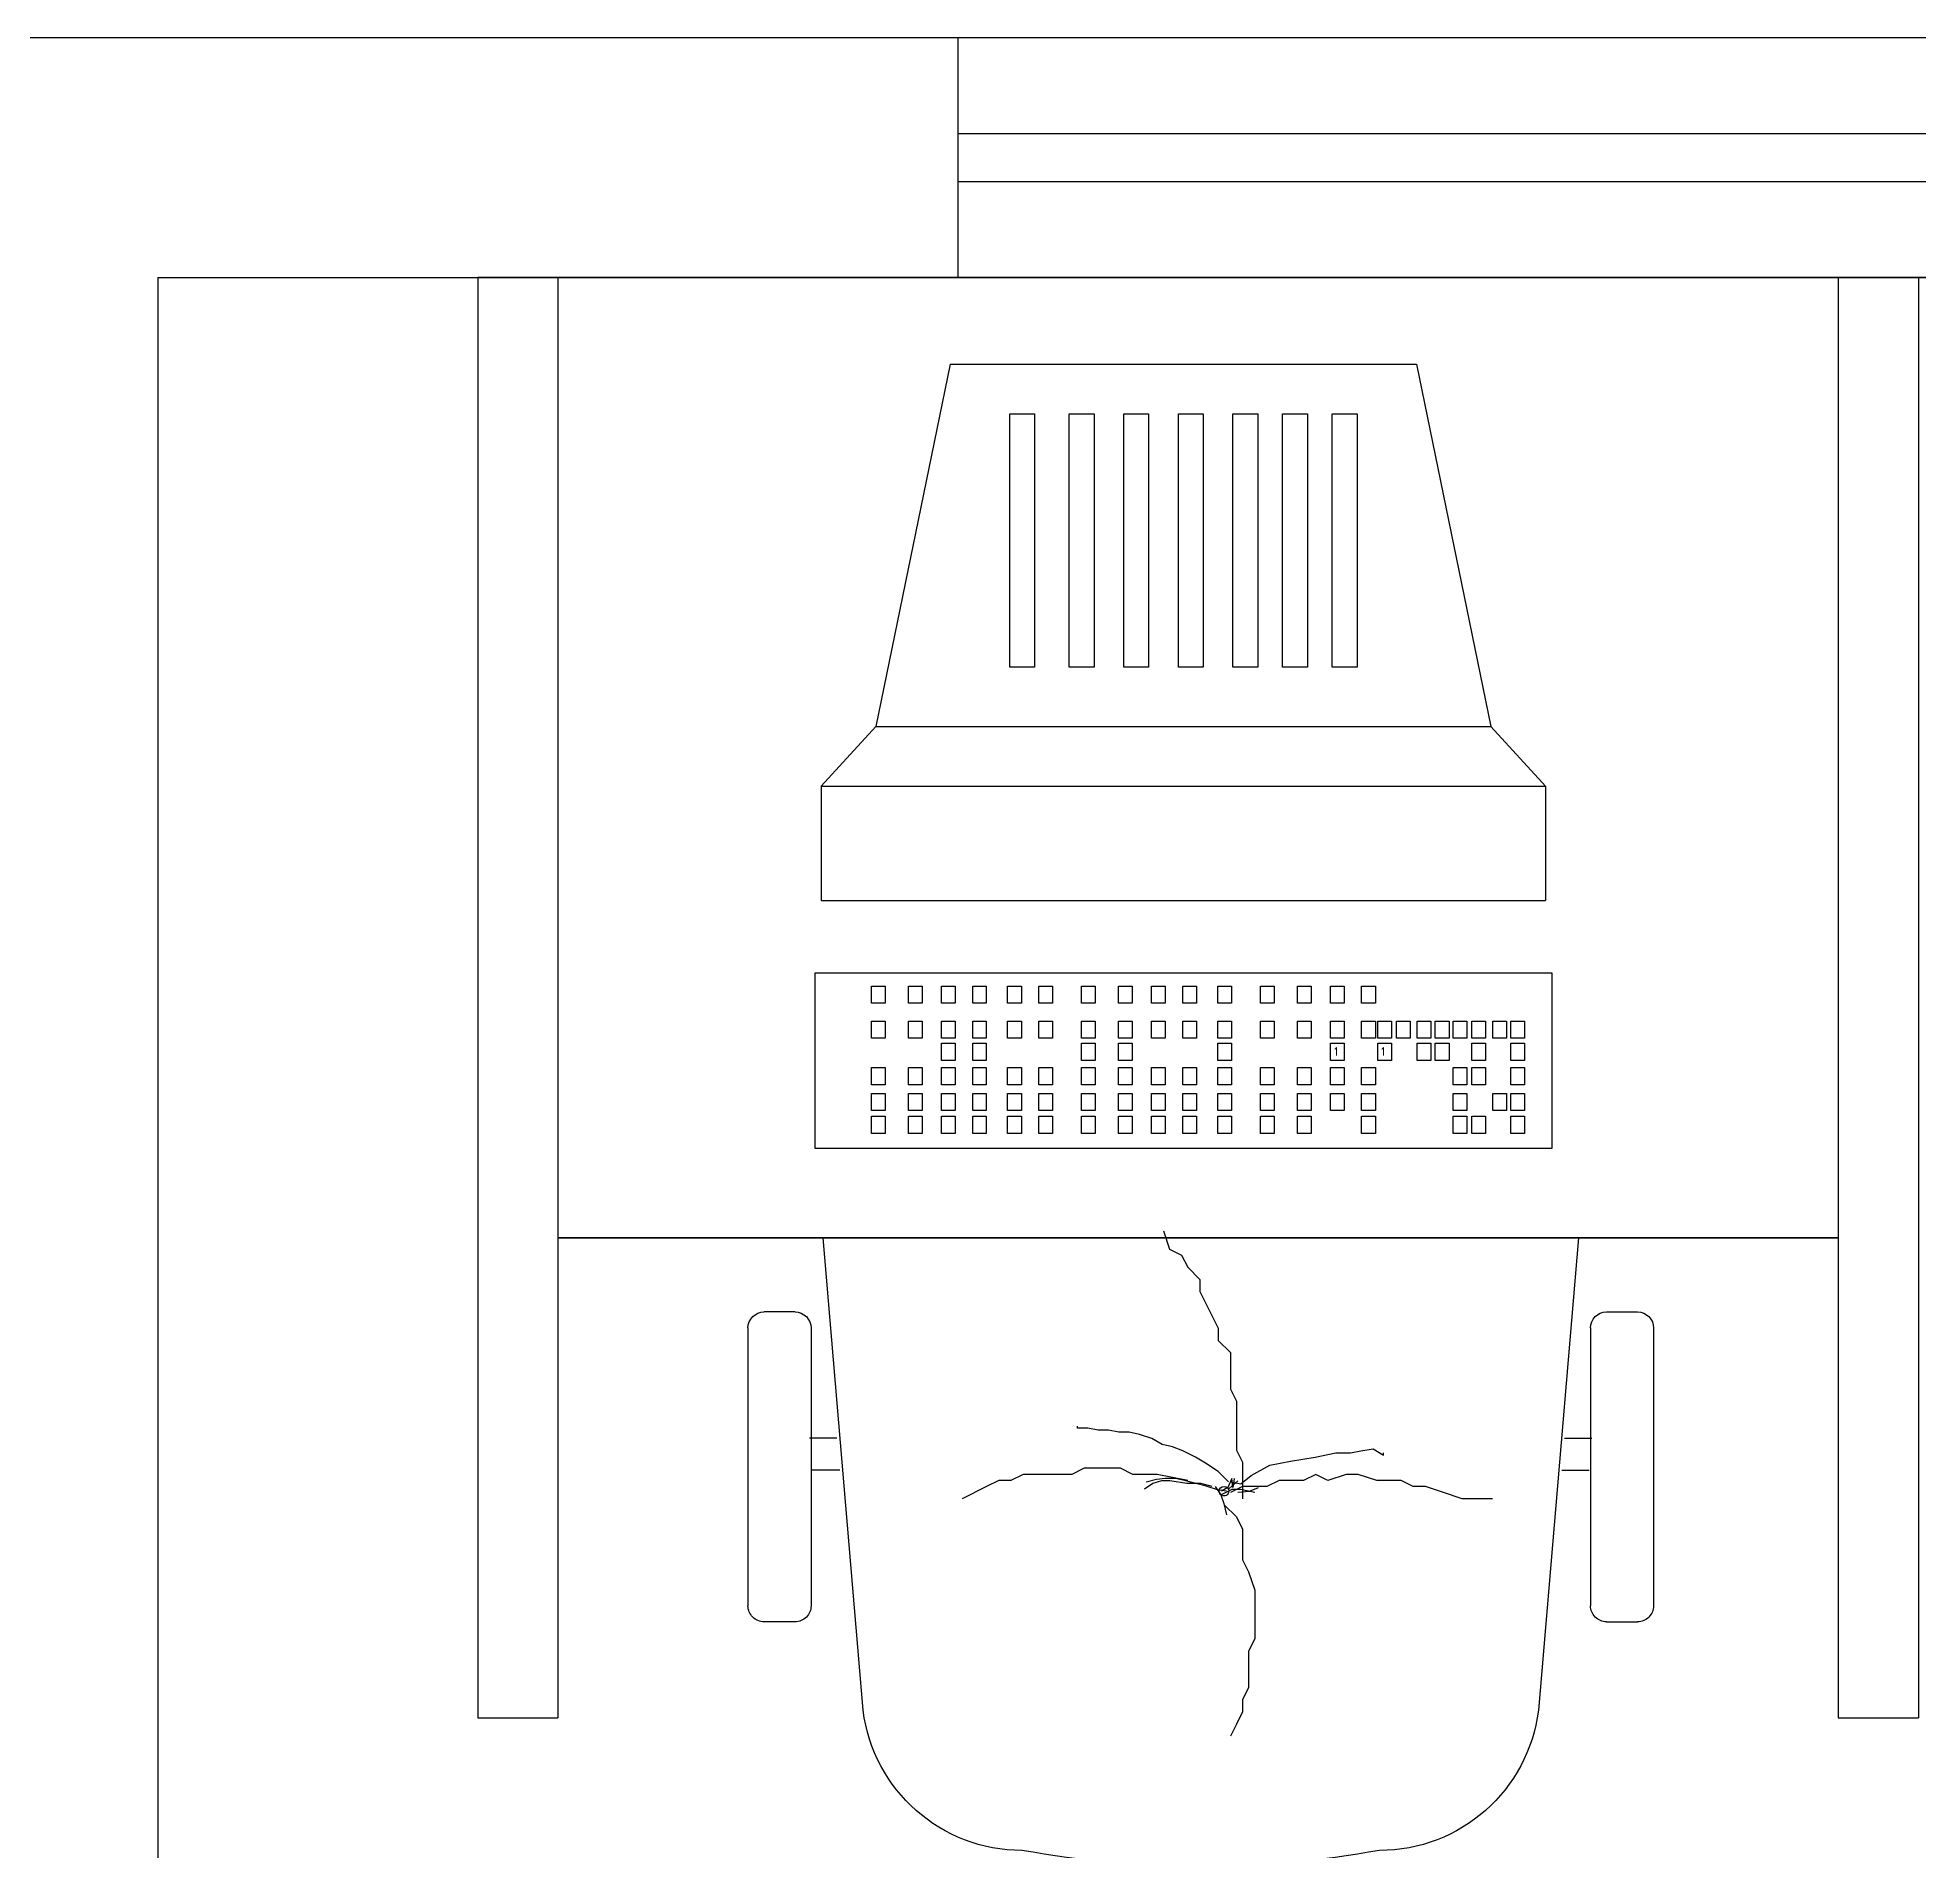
# Model space of a CAD drawing. Header units: metres. Extents: x 114 to 241, y 266 to 640.
# Drawn here: x 128.184 to 129.359, y 281.229 to 282.362 of the extents above; entities that cross this region are included whole.
import ezdxf

# ---------------------------------------------------------------- set-up
doc = ezdxf.new("R2010")
doc.units = ezdxf.units.M
doc.layers.add('Carimbo', color=7, linetype='Continuous')
doc.styles.add('ROMANS', font='romans')

msp = doc.modelspace()

# ---------------------------------------------------------------- linework, layer by layer
at = {"layer": 'Carimbo'}
for p, q in [((115.4094, 282.3616), (131.4094, 282.3616)), ((128.7594, 282.3616), (130.7594, 282.3616)), ((128.7594, 282.3616), (128.7594, 282.2116)), ((128.7594, 282.3016), (130.7594, 282.3016)), ((128.7594, 282.2716), (130.7594, 282.2716)), ((128.2594, 282.2116), (131.2594, 282.2116)), ((128.2594, 282.2116), (128.2594, 277.1116)), ((131.0094, 282.2116), (128.4594, 282.2116)), ((128.4594, 282.2116), (128.4594, 281.3116)), ((128.5094, 282.2116), (128.5094, 281.3116)), ((128.7594, 282.2116), (130.7594, 282.2116)), ((129.3094, 282.2114, -0.5334), (129.3094, 281.3116)), ((129.3594, 282.2116, -0.5334), (129.3594, 281.3116, -0.5334)), ((128.7545, 282.1575), (128.708, 281.9311)), ((128.7545, 282.1575), (129.0459, 282.1575)), ((129.0459, 282.1575), (129.0924, 281.9311)), ((128.7917, 281.9683), (128.7917, 282.1265)), ((128.7917, 282.1265), (128.8072, 282.1265)), ((128.8072, 282.1265), (128.8072, 281.9683)), ((128.8289, 281.9683), (128.8289, 282.1265)), ((128.8289, 282.1265), (128.8444, 282.1265)), ((128.8444, 282.1265), (128.8444, 281.9683)), ((128.863, 281.9683), (128.863, 282.1265)), ((128.863, 282.1265), (128.8785, 282.1265)), ((128.8785, 282.1265), (128.8785, 281.9683)), ((128.8971, 281.9683), (128.8971, 282.1265)), ((128.8971, 282.1265), (128.9126, 282.1265)), ((128.9126, 282.1265), (128.9126, 281.9683)), ((128.9312, 281.9683), (128.9312, 282.1265)), ((128.9312, 282.1265), (128.9467, 282.1265)), ((128.9467, 282.1265), (128.9467, 281.9683)), ((128.9622, 281.9683), (128.9622, 282.1265)), ((128.9622, 282.1265), (128.9777, 282.1265)), ((128.9777, 282.1265), (128.9777, 281.9683)), ((128.9932, 281.9683), (128.9932, 282.1265)), ((128.9932, 282.1265), (129.0087, 282.1265)), ((129.0087, 282.1265), (129.0087, 281.9683)), ((128.8072, 281.9683), (128.7917, 281.9683)), ((128.8444, 281.9683), (128.8289, 281.9683)), ((128.8785, 281.9683), (128.863, 281.9683)), ((128.9126, 281.9683), (128.8971, 281.9683)), ((128.9467, 281.9683), (128.9312, 281.9683)), ((128.9777, 281.9683), (128.9622, 281.9683)), ((129.0087, 281.9683), (128.9932, 281.9683)), ((128.708, 281.9311), (128.6739, 281.8939)), ((128.708, 281.9311), (129.0924, 281.9311)), ((129.0924, 281.9311), (129.1265, 281.8939)), ((128.6739, 281.8939), (128.6739, 281.8225)), ((128.6739, 281.8939), (129.1265, 281.8939)), ((129.1265, 281.8939), (129.1265, 281.8225)), ((128.6739, 281.8225), (129.1265, 281.8225)), ((128.67, 281.7769), (128.67, 281.6677)), ((129.1306, 281.7769), (128.67, 281.7769)), ((129.1306, 281.6677), (129.1306, 281.7769)), ((128.7054, 281.7582), (128.7054, 281.7689)), ((128.7054, 281.7689), (128.7139, 281.7689)), ((128.7139, 281.7689), (128.7139, 281.7582)), ((128.7285, 281.7582), (128.7285, 281.7689)), ((128.7285, 281.7689), (128.737, 281.7689)), ((128.737, 281.7689), (128.737, 281.7582)), ((128.7491, 281.7582), (128.7491, 281.7689)), ((128.7491, 281.7689), (128.7577, 281.7689)), ((128.7577, 281.7689), (128.7577, 281.7582)), ((128.7686, 281.7582), (128.7686, 281.7689)), ((128.7686, 281.7689), (128.7771, 281.7689)), ((128.7771, 281.7689), (128.7771, 281.7582)), ((128.7904, 281.7582), (128.7904, 281.7689)), ((128.7904, 281.7689), (128.799, 281.7689)), ((128.799, 281.7689), (128.799, 281.7582)), ((128.8099, 281.7582), (128.8099, 281.7689)), ((128.8099, 281.7689), (128.8185, 281.7689)), ((128.8185, 281.7689), (128.8185, 281.7582)), ((128.8366, 281.7582), (128.8366, 281.7689)), ((128.8366, 281.7689), (128.8452, 281.7689)), ((128.8452, 281.7689), (128.8452, 281.7582)), ((128.8597, 281.7582), (128.8597, 281.7689)), ((128.8597, 281.7689), (128.8683, 281.7689)), ((128.8683, 281.7689), (128.8683, 281.7582)), ((128.8804, 281.7582), (128.8804, 281.7689)), ((128.8804, 281.7689), (128.8889, 281.7689)), ((128.8889, 281.7689), (128.8889, 281.7582)), ((128.8998, 281.7582), (128.8998, 281.7689)), ((128.8998, 281.7689), (128.9084, 281.7689)), ((128.9084, 281.7689), (128.9084, 281.7582)), ((128.9217, 281.7582), (128.9217, 281.7689)), ((128.9217, 281.7689), (128.9303, 281.7689)), ((128.9303, 281.7689), (128.9303, 281.7582)), ((128.9484, 281.7582), (128.9484, 281.7689)), ((128.9484, 281.7689), (128.957, 281.7689)), ((128.957, 281.7689), (128.957, 281.7582)), ((128.9715, 281.7582), (128.9715, 281.7689)), ((128.9715, 281.7689), (128.9801, 281.7689)), ((128.9801, 281.7689), (128.9801, 281.7582)), ((128.9922, 281.7582), (128.9922, 281.7689)), ((128.9922, 281.7689), (129.0007, 281.7689)), ((129.0007, 281.7689), (129.0007, 281.7582)), ((129.0116, 281.7582), (129.0116, 281.7689)), ((129.0116, 281.7689), (129.0202, 281.7689)), ((129.0202, 281.7689), (129.0202, 281.7582)), ((128.7139, 281.7582), (128.7054, 281.7582)), ((128.7054, 281.7363), (128.7054, 281.7471)), ((128.7054, 281.7471), (128.7139, 281.7471)), ((128.7139, 281.7471), (128.7139, 281.7363)), ((128.737, 281.7582), (128.7285, 281.7582)), ((128.7285, 281.7363), (128.7285, 281.7471)), ((128.7285, 281.7471), (128.737, 281.7471)), ((128.737, 281.7471), (128.737, 281.7363)), ((128.7577, 281.7582), (128.7491, 281.7582)), ((128.7491, 281.7363), (128.7491, 281.7471)), ((128.7491, 281.7471), (128.7577, 281.7471)), ((128.7577, 281.7471), (128.7577, 281.7363)), ((128.7771, 281.7582), (128.7686, 281.7582)), ((128.7686, 281.7363), (128.7686, 281.7471)), ((128.7686, 281.7471), (128.7771, 281.7471)), ((128.7771, 281.7471), (128.7771, 281.7363)), ((128.799, 281.7582), (128.7904, 281.7582)), ((128.7904, 281.7363), (128.7904, 281.7471)), ((128.7904, 281.7471), (128.799, 281.7471)), ((128.799, 281.7471), (128.799, 281.7363)), ((128.8185, 281.7582), (128.8099, 281.7582)), ((128.8099, 281.7363), (128.8099, 281.7471)), ((128.8099, 281.7471), (128.8185, 281.7471)), ((128.8185, 281.7471), (128.8185, 281.7363)), ((128.8452, 281.7582), (128.8366, 281.7582)), ((128.8366, 281.7363), (128.8366, 281.7471)), ((128.8366, 281.7471), (128.8452, 281.7471)), ((128.8452, 281.7471), (128.8452, 281.7363)), ((128.8683, 281.7582), (128.8597, 281.7582)), ((128.8597, 281.7363), (128.8597, 281.7471)), ((128.8597, 281.7471), (128.8683, 281.7471)), ((128.8683, 281.7471), (128.8683, 281.7363)), ((128.8889, 281.7582), (128.8804, 281.7582)), ((128.8804, 281.7363), (128.8804, 281.7471)), ((128.8804, 281.7471), (128.8889, 281.7471)), ((128.8889, 281.7471), (128.8889, 281.7363)), ((128.9084, 281.7582), (128.8998, 281.7582)), ((128.8998, 281.7363), (128.8998, 281.7471)), ((128.8998, 281.7471), (128.9084, 281.7471)), ((128.9084, 281.7471), (128.9084, 281.7363)), ((128.9303, 281.7582), (128.9217, 281.7582)), ((128.9217, 281.7363), (128.9217, 281.7471)), ((128.9217, 281.7471), (128.9303, 281.7471)), ((128.9303, 281.7471), (128.9303, 281.7363)), ((128.957, 281.7582), (128.9484, 281.7582)), ((128.9484, 281.7363), (128.9484, 281.7471)), ((128.9484, 281.7471), (128.957, 281.7471)), ((128.957, 281.7471), (128.957, 281.7363)), ((128.9801, 281.7582), (128.9715, 281.7582)), ((128.9715, 281.7363), (128.9715, 281.7471)), ((128.9715, 281.7471), (128.9801, 281.7471)), ((128.9801, 281.7471), (128.9801, 281.7363)), ((129.0007, 281.7582), (128.9922, 281.7582)), ((128.9922, 281.7363), (128.9922, 281.7471)), ((128.9922, 281.7471), (129.0007, 281.7471)), ((129.0007, 281.7471), (129.0007, 281.7363)), ((129.0202, 281.7582), (129.0116, 281.7582)), ((129.0116, 281.7363), (129.0116, 281.7471)), ((129.0116, 281.7471), (129.0202, 281.7471)), ((129.0202, 281.7471), (129.0202, 281.7363)), ((129.0216, 281.7363), (129.0216, 281.7471)), ((129.0216, 281.7471), (129.0302, 281.7471)), ((129.0302, 281.7471), (129.0302, 281.7363)), ((129.0333, 281.7363), (129.0333, 281.7471)), ((129.0333, 281.7471), (129.0419, 281.7471)), ((129.0419, 281.7471), (129.0419, 281.7363)), ((129.0463, 281.7363), (129.0463, 281.7471)), ((129.0463, 281.7471), (129.0549, 281.7471)), ((129.0549, 281.7471), (129.0549, 281.7363)), ((129.0576, 281.7363), (129.0576, 281.7471)), ((129.0576, 281.7471), (129.0662, 281.7471)), ((129.0662, 281.7471), (129.0662, 281.7363)), ((129.0687, 281.7363), (129.0687, 281.7471)), ((129.0687, 281.7471), (129.0773, 281.7471)), ((129.0773, 281.7471), (129.0773, 281.7363)), ((129.0804, 281.7363), (129.0804, 281.7471)), ((129.0804, 281.7471), (129.089, 281.7471)), ((129.089, 281.7471), (129.089, 281.7363)), ((129.0935, 281.7363), (129.0935, 281.7471)), ((129.0935, 281.7471), (129.102, 281.7471)), ((129.102, 281.7471), (129.102, 281.7363)), ((129.1047, 281.7363), (129.1047, 281.7471)), ((129.1047, 281.7471), (129.1133, 281.7471)), ((129.1133, 281.7471), (129.1133, 281.7363)), ((128.7139, 281.7363), (128.7054, 281.7363)), ((128.737, 281.7363), (128.7285, 281.7363)), ((128.7577, 281.7363), (128.7491, 281.7363)), ((128.7771, 281.7363), (128.7686, 281.7363)), ((128.799, 281.7363), (128.7904, 281.7363)), ((128.8185, 281.7363), (128.8099, 281.7363)), ((128.8452, 281.7363), (128.8366, 281.7363)), ((128.8683, 281.7363), (128.8597, 281.7363)), ((128.8889, 281.7363), (128.8804, 281.7363)), ((128.9084, 281.7363), (128.8998, 281.7363)), ((128.9303, 281.7363), (128.9217, 281.7363)), ((128.957, 281.7363), (128.9484, 281.7363)), ((128.9801, 281.7363), (128.9715, 281.7363)), ((129.0007, 281.7363), (128.9922, 281.7363)), ((129.0202, 281.7363), (129.0116, 281.7363)), ((129.0302, 281.7363), (129.0216, 281.7363)), ((129.0419, 281.7363), (129.0333, 281.7363)), ((129.0549, 281.7363), (129.0463, 281.7363)), ((129.0662, 281.7363), (129.0576, 281.7363)), ((129.0773, 281.7363), (129.0687, 281.7363)), ((129.089, 281.7363), (129.0804, 281.7363)), ((129.102, 281.7363), (129.0935, 281.7363)), ((129.1133, 281.7363), (129.1047, 281.7363)), ((128.7491, 281.7225), (128.7491, 281.7332)), ((128.7491, 281.7332), (128.7577, 281.7332)), ((128.7577, 281.7332), (128.7577, 281.7225)), ((128.7686, 281.7225), (128.7686, 281.7332)), ((128.7686, 281.7332), (128.7771, 281.7332)), ((128.7771, 281.7332), (128.7771, 281.7225)), ((128.8366, 281.7225), (128.8366, 281.7332)), ((128.8366, 281.7332), (128.8452, 281.7332)), ((128.8452, 281.7332), (128.8452, 281.7225)), ((128.8597, 281.7225), (128.8597, 281.7332)), ((128.8597, 281.7332), (128.8683, 281.7332)), ((128.8683, 281.7332), (128.8683, 281.7225)), ((128.9217, 281.7225), (128.9217, 281.7332)), ((128.9217, 281.7332), (128.9303, 281.7332)), ((128.9303, 281.7332), (128.9303, 281.7225)), ((128.9922, 281.7225), (128.9922, 281.7332)), ((128.9922, 281.7332), (129.0007, 281.7332)), ((129.0007, 281.7332), (129.0007, 281.7225)), ((129.0216, 281.7225), (129.0216, 281.7332)), ((129.0216, 281.7332), (129.0302, 281.7332)), ((129.0302, 281.7332), (129.0302, 281.7225)), ((129.0463, 281.7225), (129.0463, 281.7332)), ((129.0463, 281.7332), (129.0549, 281.7332)), ((129.0549, 281.7332), (129.0549, 281.7225)), ((129.0576, 281.7225), (129.0576, 281.7332)), ((129.0576, 281.7332), (129.0662, 281.7332)), ((129.0662, 281.7332), (129.0662, 281.7225)), ((129.0804, 281.7225), (129.0804, 281.7332)), ((129.0804, 281.7332), (129.089, 281.7332)), ((129.089, 281.7332), (129.089, 281.7225)), ((129.1047, 281.7225), (129.1047, 281.7332)), ((129.1047, 281.7332), (129.1133, 281.7332)), ((129.1133, 281.7332), (129.1133, 281.7225)), ((128.7054, 281.7073), (128.7054, 281.718)), ((128.7054, 281.718), (128.7139, 281.718)), ((128.7139, 281.718), (128.7139, 281.7073)), ((128.7285, 281.7073), (128.7285, 281.718)), ((128.7285, 281.718), (128.737, 281.718)), ((128.737, 281.718), (128.737, 281.7073)), ((128.7577, 281.7225), (128.7491, 281.7225)), ((128.7491, 281.7073), (128.7491, 281.718)), ((128.7491, 281.718), (128.7577, 281.718)), ((128.7577, 281.718), (128.7577, 281.7073)), ((128.7771, 281.7225), (128.7686, 281.7225)), ((128.7686, 281.7073), (128.7686, 281.718)), ((128.7686, 281.718), (128.7771, 281.718)), ((128.7771, 281.718), (128.7771, 281.7073)), ((128.7904, 281.7073), (128.7904, 281.718)), ((128.7904, 281.718), (128.799, 281.718)), ((128.799, 281.718), (128.799, 281.7073)), ((128.8099, 281.7073), (128.8099, 281.718)), ((128.8099, 281.718), (128.8185, 281.718)), ((128.8185, 281.718), (128.8185, 281.7073)), ((128.8452, 281.7225), (128.8366, 281.7225)), ((128.8366, 281.7073), (128.8366, 281.718)), ((128.8366, 281.718), (128.8452, 281.718)), ((128.8452, 281.718), (128.8452, 281.7073)), ((128.8683, 281.7225), (128.8597, 281.7225)), ((128.8597, 281.7073), (128.8597, 281.718)), ((128.8597, 281.718), (128.8683, 281.718)), ((128.8683, 281.718), (128.8683, 281.7073)), ((128.8804, 281.7073), (128.8804, 281.718)), ((128.8804, 281.718), (128.8889, 281.718)), ((128.8889, 281.718), (128.8889, 281.7073)), ((128.8998, 281.7073), (128.8998, 281.718)), ((128.8998, 281.718), (128.9084, 281.718)), ((128.9084, 281.718), (128.9084, 281.7073)), ((128.9303, 281.7225), (128.9217, 281.7225)), ((128.9217, 281.7073), (128.9217, 281.718)), ((128.9217, 281.718), (128.9303, 281.718)), ((128.9303, 281.718), (128.9303, 281.7073)), ((128.9484, 281.7073), (128.9484, 281.718)), ((128.9484, 281.718), (128.957, 281.718)), ((128.957, 281.718), (128.957, 281.7073)), ((128.9715, 281.7073), (128.9715, 281.718)), ((128.9715, 281.718), (128.9801, 281.718)), ((128.9801, 281.718), (128.9801, 281.7073)), ((129.0007, 281.7225), (128.9922, 281.7225)), ((128.9922, 281.7073), (128.9922, 281.718)), ((128.9922, 281.718), (129.0007, 281.718)), ((129.0007, 281.718), (129.0007, 281.7073)), ((129.0116, 281.7073), (129.0116, 281.718)), ((129.0116, 281.718), (129.0202, 281.718)), ((129.0202, 281.718), (129.0202, 281.7073)), ((129.0302, 281.7225), (129.0216, 281.7225)), ((129.0549, 281.7225), (129.0463, 281.7225)), ((129.0662, 281.7225), (129.0576, 281.7225)), ((129.0687, 281.7073), (129.0687, 281.718)), ((129.0687, 281.718), (129.0773, 281.718)), ((129.0773, 281.718), (129.0773, 281.7073)), ((129.089, 281.7225), (129.0804, 281.7225)), ((129.0804, 281.7073), (129.0804, 281.718)), ((129.0804, 281.718), (129.089, 281.718)), ((129.089, 281.718), (129.089, 281.7073)), ((129.1133, 281.7225), (129.1047, 281.7225)), ((129.1047, 281.7073), (129.1047, 281.718)), ((129.1047, 281.718), (129.1133, 281.718)), ((129.1133, 281.718), (129.1133, 281.7073)), ((128.7139, 281.7073), (128.7054, 281.7073)), ((128.7054, 281.6912), (128.7054, 281.7019)), ((128.7054, 281.7019), (128.7139, 281.7019)), ((128.7139, 281.7019), (128.7139, 281.6912)), ((128.737, 281.7073), (128.7285, 281.7073)), ((128.7285, 281.6912), (128.7285, 281.7019)), ((128.7285, 281.7019), (128.737, 281.7019)), ((128.737, 281.7019), (128.737, 281.6912)), ((128.7577, 281.7073), (128.7491, 281.7073)), ((128.7491, 281.6912), (128.7491, 281.7019)), ((128.7491, 281.7019), (128.7577, 281.7019)), ((128.7577, 281.7019), (128.7577, 281.6912)), ((128.7771, 281.7073), (128.7686, 281.7073)), ((128.7686, 281.6912), (128.7686, 281.7019)), ((128.7686, 281.7019), (128.7771, 281.7019)), ((128.7771, 281.7019), (128.7771, 281.6912)), ((128.799, 281.7073), (128.7904, 281.7073)), ((128.7904, 281.6912), (128.7904, 281.7019)), ((128.7904, 281.7019), (128.799, 281.7019)), ((128.799, 281.7019), (128.799, 281.6912)), ((128.8185, 281.7073), (128.8099, 281.7073)), ((128.8099, 281.6912), (128.8099, 281.7019)), ((128.8099, 281.7019), (128.8185, 281.7019)), ((128.8185, 281.7019), (128.8185, 281.6912)), ((128.8452, 281.7073), (128.8366, 281.7073)), ((128.8366, 281.6912), (128.8366, 281.7019)), ((128.8366, 281.7019), (128.8452, 281.7019)), ((128.8452, 281.7019), (128.8452, 281.6912)), ((128.8683, 281.7073), (128.8597, 281.7073)), ((128.8597, 281.6912), (128.8597, 281.7019)), ((128.8597, 281.7019), (128.8683, 281.7019)), ((128.8683, 281.7019), (128.8683, 281.6912)), ((128.8889, 281.7073), (128.8804, 281.7073)), ((128.8804, 281.6912), (128.8804, 281.7019)), ((128.8804, 281.7019), (128.8889, 281.7019)), ((128.8889, 281.7019), (128.8889, 281.6912)), ((128.9084, 281.7073), (128.8998, 281.7073)), ((128.8998, 281.6912), (128.8998, 281.7019)), ((128.8998, 281.7019), (128.9084, 281.7019)), ((128.9084, 281.7019), (128.9084, 281.6912)), ((128.9303, 281.7073), (128.9217, 281.7073)), ((128.9217, 281.6912), (128.9217, 281.7019)), ((128.9217, 281.7019), (128.9303, 281.7019)), ((128.9303, 281.7019), (128.9303, 281.6912)), ((128.957, 281.7073), (128.9484, 281.7073)), ((128.9484, 281.6912), (128.9484, 281.7019)), ((128.9484, 281.7019), (128.957, 281.7019)), ((128.957, 281.7019), (128.957, 281.6912)), ((128.9801, 281.7073), (128.9715, 281.7073)), ((128.9715, 281.6912), (128.9715, 281.7019)), ((128.9715, 281.7019), (128.9801, 281.7019)), ((128.9801, 281.7019), (128.9801, 281.6912)), ((129.0007, 281.7073), (128.9922, 281.7073)), ((128.9922, 281.6912), (128.9922, 281.7019)), ((128.9922, 281.7019), (129.0007, 281.7019)), ((129.0007, 281.7019), (129.0007, 281.6912)), ((129.0202, 281.7073), (129.0116, 281.7073)), ((129.0116, 281.6912), (129.0116, 281.7019)), ((129.0116, 281.7019), (129.0202, 281.7019)), ((129.0202, 281.7019), (129.0202, 281.6912)), ((129.0773, 281.7073), (129.0687, 281.7073)), ((129.0687, 281.6912), (129.0687, 281.7019)), ((129.0687, 281.7019), (129.0773, 281.7019)), ((129.0773, 281.7019), (129.0773, 281.6912)), ((129.089, 281.7073), (129.0804, 281.7073)), ((129.0935, 281.6912), (129.0935, 281.7019)), ((129.0935, 281.7019), (129.102, 281.7019)), ((129.102, 281.7019), (129.102, 281.6912)), ((129.1133, 281.7073), (129.1047, 281.7073)), ((129.1047, 281.6912), (129.1047, 281.7019)), ((129.1047, 281.7019), (129.1133, 281.7019)), ((129.1133, 281.7019), (129.1133, 281.6912)), ((128.7139, 281.6912), (128.7054, 281.6912)), ((128.737, 281.6912), (128.7285, 281.6912)), ((128.7577, 281.6912), (128.7491, 281.6912)), ((128.7771, 281.6912), (128.7686, 281.6912)), ((128.799, 281.6912), (128.7904, 281.6912)), ((128.8185, 281.6912), (128.8099, 281.6912)), ((128.8452, 281.6912), (128.8366, 281.6912)), ((128.8683, 281.6912), (128.8597, 281.6912)), ((128.8889, 281.6912), (128.8804, 281.6912)), ((128.9084, 281.6912), (128.8998, 281.6912)), ((128.9303, 281.6912), (128.9217, 281.6912)), ((128.957, 281.6912), (128.9484, 281.6912)), ((128.9801, 281.6912), (128.9715, 281.6912)), ((129.0007, 281.6912), (128.9922, 281.6912)), ((129.0202, 281.6912), (129.0116, 281.6912)), ((129.0773, 281.6912), (129.0687, 281.6912)), ((129.102, 281.6912), (129.0935, 281.6912)), ((129.1133, 281.6912), (129.1047, 281.6912)), ((128.7054, 281.6769), (128.7054, 281.6876)), ((128.7054, 281.6876), (128.7139, 281.6876)), ((128.7139, 281.6769), (128.7054, 281.6769)), ((128.7139, 281.6876), (128.7139, 281.6769)), ((128.7285, 281.6769), (128.7285, 281.6876)), ((128.7285, 281.6876), (128.737, 281.6876)), ((128.737, 281.6769), (128.7285, 281.6769)), ((128.737, 281.6876), (128.737, 281.6769)), ((128.7491, 281.6769), (128.7491, 281.6876)), ((128.7491, 281.6876), (128.7577, 281.6876)), ((128.7577, 281.6769), (128.7491, 281.6769)), ((128.7577, 281.6876), (128.7577, 281.6769)), ((128.7686, 281.6769), (128.7686, 281.6876)), ((128.7686, 281.6876), (128.7771, 281.6876)), ((128.7771, 281.6769), (128.7686, 281.6769)), ((128.7771, 281.6876), (128.7771, 281.6769)), ((128.7904, 281.6769), (128.7904, 281.6876)), ((128.7904, 281.6876), (128.799, 281.6876)), ((128.799, 281.6769), (128.7904, 281.6769)), ((128.799, 281.6876), (128.799, 281.6769)), ((128.8099, 281.6769), (128.8099, 281.6876)), ((128.8099, 281.6876), (128.8185, 281.6876)), ((128.8185, 281.6769), (128.8099, 281.6769)), ((128.8185, 281.6876), (128.8185, 281.6769)), ((128.8366, 281.6769), (128.8366, 281.6876)), ((128.8366, 281.6876), (128.8452, 281.6876)), ((128.8452, 281.6769), (128.8366, 281.6769)), ((128.8452, 281.6876), (128.8452, 281.6769)), ((128.8597, 281.6769), (128.8597, 281.6876)), ((128.8597, 281.6876), (128.8683, 281.6876)), ((128.8683, 281.6769), (128.8597, 281.6769)), ((128.8683, 281.6876), (128.8683, 281.6769)), ((128.8804, 281.6769), (128.8804, 281.6876)), ((128.8804, 281.6876), (128.8889, 281.6876)), ((128.8889, 281.6769), (128.8804, 281.6769)), ((128.8889, 281.6876), (128.8889, 281.6769)), ((128.8998, 281.6769), (128.8998, 281.6876)), ((128.8998, 281.6876), (128.9084, 281.6876)), ((128.9084, 281.6769), (128.8998, 281.6769)), ((128.9084, 281.6876), (128.9084, 281.6769)), ((128.9217, 281.6769), (128.9217, 281.6876)), ((128.9217, 281.6876), (128.9303, 281.6876)), ((128.9303, 281.6769), (128.9217, 281.6769)), ((128.9303, 281.6876), (128.9303, 281.6769)), ((128.9484, 281.6769), (128.9484, 281.6876)), ((128.9484, 281.6876), (128.957, 281.6876)), ((128.957, 281.6769), (128.9484, 281.6769)), ((128.957, 281.6876), (128.957, 281.6769)), ((128.9715, 281.6769), (128.9715, 281.6876)), ((128.9715, 281.6876), (128.9801, 281.6876)), ((128.9801, 281.6769), (128.9715, 281.6769)), ((128.9801, 281.6876), (128.9801, 281.6769)), ((129.0116, 281.6769), (129.0116, 281.6876)), ((129.0116, 281.6876), (129.0202, 281.6876)), ((129.0202, 281.6769), (129.0116, 281.6769)), ((129.0202, 281.6876), (129.0202, 281.6769)), ((129.0687, 281.6769), (129.0687, 281.6876)), ((129.0687, 281.6876), (129.0773, 281.6876)), ((129.0773, 281.6769), (129.0687, 281.6769)), ((129.0773, 281.6876), (129.0773, 281.6769)), ((129.0804, 281.6769), (129.0804, 281.6876)), ((129.0804, 281.6876), (129.089, 281.6876)), ((129.089, 281.6769), (129.0804, 281.6769)), ((129.089, 281.6876), (129.089, 281.6769)), ((129.1047, 281.6769), (129.1047, 281.6876)), ((129.1047, 281.6876), (129.1133, 281.6876)), ((129.1133, 281.6769), (129.1047, 281.6769)), ((129.1133, 281.6876), (129.1133, 281.6769)), ((128.67, 281.6677), (129.1306, 281.6677)), ((128.7002, 281.3164), (128.6752, 281.6116)), ((128.8877, 281.616), (128.8915, 281.6046)), ((129.1471, 281.6116), (129.1221, 281.3164)), ((128.8915, 281.6046), (128.8991, 281.6008)), ((128.8991, 281.6008), (128.9029, 281.5932)), ((128.9029, 281.5932), (128.9105, 281.5856)), ((128.9105, 281.5856), (128.9105, 281.578)), ((128.9105, 281.578), (128.922, 281.5552)), ((128.6576, 281.5653), (128.6382, 281.5653)), ((129.1646, 281.5653), (129.184, 281.5653)), ((128.6282, 281.5553), (128.6282, 281.3817)), ((128.6676, 281.5553), (128.6676, 281.3817)), ((128.922, 281.5552), (128.922, 281.5475)), ((128.922, 281.5475), (128.9296, 281.5399)), ((129.1546, 281.5553), (129.1546, 281.3817)), ((129.194, 281.5553), (129.194, 281.3817)), ((128.9296, 281.5399), (128.9296, 281.5171)), ((128.9296, 281.5171), (128.9334, 281.5095)), ((128.9334, 281.5095), (128.9334, 281.479)), ((128.834, 281.4927), (128.834, 281.494)), ((128.8405, 281.4927), (128.834, 281.4927)), ((128.847, 281.4914), (128.8405, 281.4927)), ((128.8534, 281.4914), (128.847, 281.4914)), ((128.8599, 281.4901), (128.8534, 281.4914)), ((128.8663, 281.4901), (128.8599, 281.4901)), ((128.8728, 281.4888), (128.8663, 281.4901)), ((128.8806, 281.4862), (128.8728, 281.4888)), ((128.6838, 281.4864), (128.6667, 281.4864)), ((128.887, 281.4824), (128.8806, 281.4862)), ((128.8935, 281.4811), (128.887, 281.4824)), ((128.8999, 281.4785), (128.8935, 281.4811)), ((128.9077, 281.4746), (128.8999, 281.4785)), ((128.9334, 281.479), (128.9372, 281.4714)), ((128.9826, 281.4746), (128.9955, 281.4772)), ((128.9955, 281.4772), (129.0046, 281.4772)), ((129.0046, 281.4772), (129.011, 281.4785)), ((129.011, 281.4785), (129.0188, 281.4798)), ((129.0188, 281.4798), (129.0252, 281.4759)), ((129.0252, 281.4759), (129.0252, 281.4772)), ((129.1384, 281.4864), (129.1555, 281.4864)), ((128.6855, 281.4664), (128.6684, 281.4664)), ((128.8382, 281.4676), (128.8306, 281.4638)), ((128.861, 281.4676), (128.8382, 281.4676)), ((128.8687, 281.4638), (128.861, 281.4676)), ((128.9141, 281.4708), (128.9077, 281.4746)), ((128.9219, 281.4656), (128.9141, 281.4708)), ((128.9284, 281.4591), (128.9219, 281.4656)), ((128.9372, 281.4714), (128.9372, 281.4486)), ((128.9426, 281.463), (128.9542, 281.4695)), ((128.9542, 281.4695), (128.9671, 281.472)), ((128.9671, 281.472), (128.9826, 281.4746)), ((129.1367, 281.4664), (129.1538, 281.4664)), ((128.7773, 281.4562), (128.762, 281.4486)), ((128.7849, 281.46), (128.7773, 281.4562)), ((128.7925, 281.46), (128.7849, 281.46)), ((128.8001, 281.4638), (128.7925, 281.46)), ((128.8306, 281.4638), (128.8001, 281.4638)), ((128.8839, 281.4638), (128.8687, 281.4638)), ((128.8812, 281.458), (128.8759, 281.4545)), ((128.8834, 281.4605), (128.877, 281.4589)), ((128.8865, 281.4598), (128.8812, 281.458)), ((128.8889, 281.4613), (128.8834, 281.4605)), ((128.9029, 281.46), (128.8839, 281.4638)), ((128.8918, 281.4598), (128.8865, 281.4598)), ((128.8953, 281.4613), (128.8889, 281.4613)), ((128.9024, 281.458), (128.8918, 281.4598)), ((128.9017, 281.4597), (128.8953, 281.4613)), ((128.908, 281.4581), (128.9017, 281.4597)), ((128.9112, 281.458), (128.9024, 281.458)), ((128.9144, 281.4565), (128.908, 281.4581)), ((128.9183, 281.4563), (128.9112, 281.458)), ((128.9216, 281.4541), (128.9144, 281.4565)), ((128.9201, 281.4563), (128.9236, 281.451)), ((128.9272, 281.4533), (128.9216, 281.4541)), ((128.9236, 281.451), (128.9307, 281.4545)), ((128.928, 281.4557), (128.924, 281.4533)), ((128.9304, 281.4613), (128.928, 281.4557)), ((128.9288, 281.4549), (128.9343, 281.4597)), ((128.9296, 281.4591), (128.9361, 281.4578)), ((128.9372, 281.4562), (128.9296, 281.4524)), ((128.9311, 281.4557), (128.9304, 281.4613)), ((128.9307, 281.4545), (128.936, 281.4545)), ((128.9319, 281.4613), (128.9311, 281.4557)), ((128.9343, 281.4526), (128.9415, 281.4533)), ((128.936, 281.4545), (128.9448, 281.4527)), ((128.9361, 281.4578), (128.9426, 281.463)), ((128.9524, 281.4562), (128.9372, 281.4562)), ((128.9415, 281.4533), (128.9471, 281.4557)), ((128.96, 281.46), (128.9524, 281.4562)), ((128.9753, 281.46), (128.96, 281.46)), ((128.9829, 281.4638), (128.9753, 281.46)), ((128.9905, 281.46), (128.9829, 281.4638)), ((129.0019, 281.4638), (128.9905, 281.46)), ((129.0095, 281.4638), (129.0019, 281.4638)), ((129.021, 281.46), (129.0095, 281.4638)), ((129.0362, 281.46), (129.021, 281.46)), ((129.0438, 281.4562), (129.0362, 281.46)), ((129.0514, 281.4562), (129.0438, 281.4562)), ((129.0628, 281.4524), (129.0514, 281.4562)), ((128.9236, 281.451), (128.9254, 281.4457)), ((128.9254, 281.4457), (128.9272, 281.4386)), ((128.9258, 281.4448), (128.9334, 281.4372)), ((129.0743, 281.4486), (129.0628, 281.4524)), ((129.0933, 281.4486), (129.0743, 281.4486)), ((128.9334, 281.4372), (128.9372, 281.4296)), ((128.9372, 281.4296), (128.9372, 281.4105)), ((128.9372, 281.4105), (128.941, 281.4029)), ((128.941, 281.4029), (128.9448, 281.3915)), ((128.9448, 281.3915), (128.9448, 281.3611)), ((128.6576, 281.3717), (128.6382, 281.3717)), ((129.1646, 281.3717), (129.184, 281.3717)), ((128.9448, 281.3611), (128.941, 281.3534)), ((128.941, 281.3534), (128.941, 281.3306)), ((128.941, 281.3306), (128.9372, 281.323)), ((128.9372, 281.3154), (128.9334, 281.3078)), ((128.9372, 281.323), (128.9372, 281.3154)), ((128.4594, 281.3116), (128.5094, 281.3116)), ((128.9334, 281.3078), (128.9296, 281.3002)), ((129.3094, 281.3116), (129.3594, 281.3116))]:
    msp.add_line(p, q, dxfattribs=at)
at = {"layer": 'Carimbo', "extrusion": (-1.77636e-17, -1.77636e-17, -1)}
for centre, major_axis, start_param, end_param in [((128.6382, 281.5553), (-0.00707, 0.00707), 5.497787, 7.068583), ((128.6576, 281.5553), (0.00707, 0.00707), -0.785398, 0.785398), ((129.1646, 281.5553), (-0.00707, 0.00707), 5.497787, 7.068583), ((129.184, 281.5553), (0.00707, 0.00707), -0.785398, 0.785398), ((128.9256, 281.4533), (0.00212, 0.00212), 3.926991, 7.068583), ((128.9256, 281.4533), (0.00212, 0.00212), 0.785398, 3.926991), ((128.6382, 281.3817), (0.00707, 0.00707), 2.356194, 3.926991), ((128.6576, 281.3817), (-0.00707, 0.00707), 2.356194, 3.926991), ((129.1646, 281.3817), (0.00707, 0.00707), 2.356194, 3.926991), ((129.184, 281.3817), (-0.00707, 0.00707), 2.356194, 3.926991), ((128.7994, 281.3288), (0.0707, 0.0707), 2.356194, 3.802636), ((129.0228, 281.3288), (0.0707, 0.0707), 0.909753, 2.356194), ((128.9111, 281.8479), (-0.4448, 0.4448), 3.74845, 4.105531)]:
    msp.add_ellipse(centre, major_axis=major_axis, ratio=1, start_param=start_param, end_param=end_param, dxfattribs=at)
at = {"layer": 'Carimbo'}
msp.add_3dface([(129.184, 281.6116, 0.1397), (128.6125, 281.6116, 0.1397), (128.5094, 281.6116), (129.3094, 281.6116)], dxfattribs=at)

# ---------------------------------------------------------------- texts
at = {"layer": 'Carimbo', "style": 'ROMANS', "text_generation_flag": 6}
for p in [(128.9935, 281.7255), (129.0229, 281.7255)]:
    msp.add_text('1', height=0.005, rotation=180, dxfattribs=at).set_placement(p)

doc.saveas('drawing.dxf')
